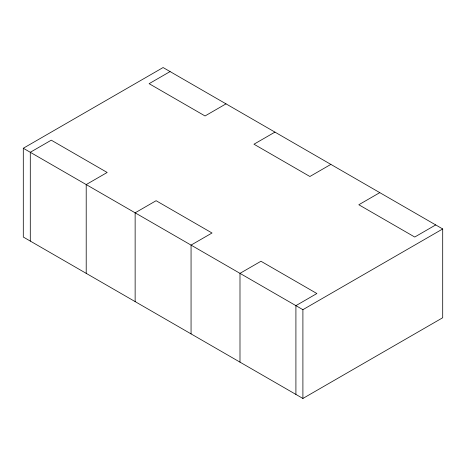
<?xml version="1.0" encoding="UTF-8"?>
<svg xmlns="http://www.w3.org/2000/svg" width="466" height="466" viewBox="0 0 466 466"><rect width="100%" height="100%" fill="white"/><g stroke="black" fill="none" stroke-linecap="round" stroke-linejoin="round"><path stroke-width="0.7" d="M23.3 148.252L163.1 67.541L442.7 228.963L442.7 317.748L302.9 398.459L23.3 237.037L23.3 148.252L302.9 309.674L442.7 228.963M170.09 71.572L149.12 83.682L205.04 115.964L226.01 103.86M274.94 132.111L253.97 144.215L309.89 176.498L330.86 164.393M379.79 192.644L358.82 204.749L414.74 237.037L435.71 224.927M302.9 309.674L302.9 398.459M295.91 394.428L295.91 305.644L316.88 293.533L260.96 261.251L239.99 273.356L239.99 362.14M191.06 333.889L191.06 245.104L212.03 233L156.11 200.712L135.14 212.822L135.14 301.607M86.21 273.356L86.21 184.571L107.18 172.467L51.26 140.179L30.29 152.289L30.29 241.073"/></g></svg>
